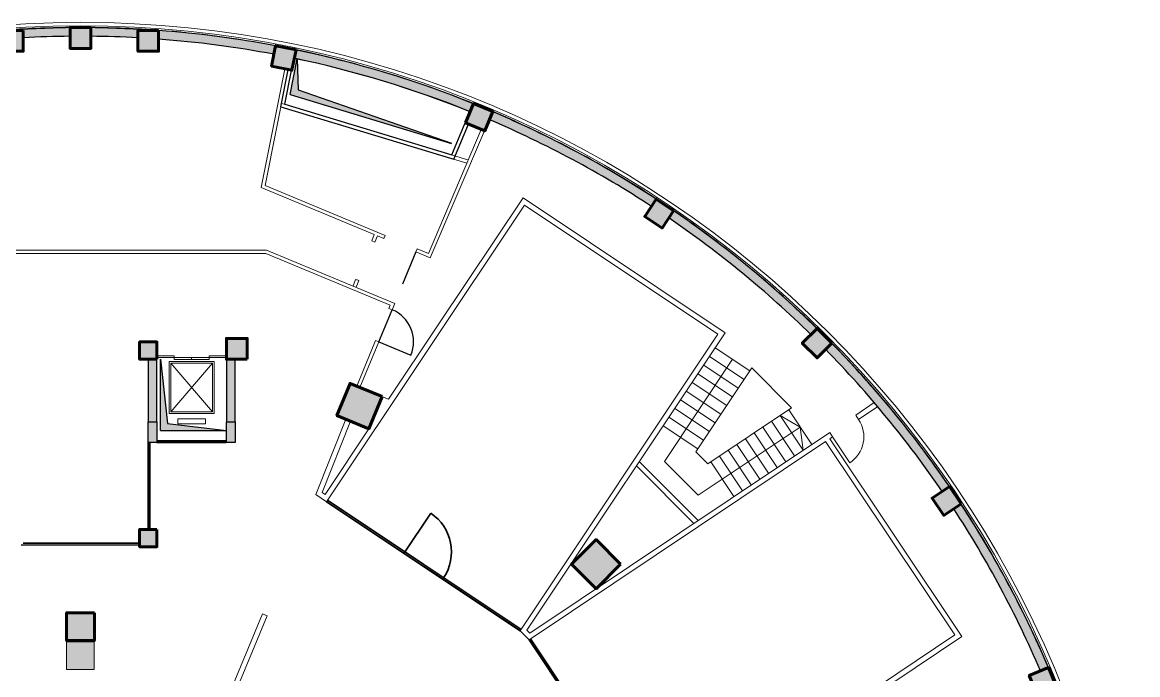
# Model space of a CAD drawing. Header units: inches. Extents: x -7958 to 7064, y 2 to 5825.
# Drawn here: x -5081 to -1868, y 3946 to 5825 of the extents above; entities that cross this region are included whole.
import ezdxf

# ---------------------------------------------------------------- set-up
doc = ezdxf.new("R2010")
doc.units = ezdxf.units.IN
doc.header["$MEASUREMENT"] = 0
doc.header["$PDMODE"] = 2
doc.header["$PDSIZE"] = 0.1
doc.layers.add('00-DIŞCAM', color=7, linetype='Continuous', lineweight=35, true_color=0x0061c2)
doc.layers.add('A-CAM', color=4, linetype='Continuous')
for name, color, linetype, lineweight in [('K-P', 1, 'Continuous', 20), ('KOL', 4, 'Continuous', 20), ('M-CAM', 142, 'Continuous', 15), ('S-DUVAR', 7, 'Continuous', 20), ('SOLID', 15, 'Continuous', 30)]:
    doc.layers.add(name, color=color, linetype=linetype, lineweight=lineweight)

msp = doc.modelspace()

# ---------------------------------------------------------------- hatches: boundary and pattern name
at = {"layer": 'SOLID'}
for points in [[(-4292.7, 5745.6), (-4292.7, 5745.6), (-4292.7, 5745.6), (-4304.4, 5686.7), (-4363.2, 5698.4), (-4356.4, 5732.6, 0.027867), (-4688.3, 5776.2), (-4688.3, 5741.3), (-4748.3, 5741.3), (-4748.3, 5780.1, 0.011239), (-4883.3, 5784.5), (-4883.3, 5749.5), (-4943.3, 5749.5), (-4943.3, 5784.5, 0.011239), (-5078.3, 5780.1), (-5078.3, 5741.3), (-5138.3, 5741.3), (-5138.3, 5776.2, 0.027862), (-5470.1, 5732.6), (-5463.3, 5698.4), (-5522.1, 5686.7), (-5533.8, 5745.6), (-5475, 5757.3), (-5475, 5757.3), (-5474.9, 5757.1, -0.027729), (-5138.3, 5801.3, -0.007842), (-4943.3, 5809.5), (-4943.3, 5809.5), (-4883.3, 5809.5, -0.007842), (-4688.3, 5801.3, -0.027692), (-4351.5, 5757.3)], [(-4304.4, 5686.7), (-4363.2, 5698.4), (-4356.4, 5732.6, 0.027867), (-4688.3, 5776.2), (-4688.3, 5741.3), (-4748.3, 5741.3), (-4748.3, 5780.1, 0.011239), (-4883.3, 5784.5), (-4883.3, 5749.5), (-4943.3, 5749.5), (-4943.3, 5784.5, 0.011239), (-5078.3, 5780.1), (-5078.3, 5741.3), (-5138.3, 5741.3), (-5138.3, 5776.2, 0.027862), (-5470.1, 5732.6), (-5463.3, 5698.4), (-5522.1, 5686.7), (-5528.9, 5720.9), (-5528.9, 5720.9), (-5528.9, 5720.9), (-5533.8, 5745.6), (-5475, 5757.3), (-5475, 5757.3), (-5474.9, 5757.1, -0.028038), (-5138.3, 5801.3, -0.016048), (-4943.3, 5809.5), (-4943.3, 5809.5), (-4883.3, 5809.5, -0.016108), (-4688.3, 5801.3, -0.028043), (-4351.5, 5757.1), (-4351.5, 5757.3), (-4292.7, 5745.6)], [(-4304.4, 5686.7), (-4363.2, 5698.4), (-4356.4, 5732.6, 0.027867), (-4688.3, 5776.2), (-4688.3, 5741.3), (-4748.3, 5741.3), (-4748.3, 5780.1, 0.011239), (-4883.3, 5784.5), (-4883.3, 5749.5), (-4943.3, 5749.5), (-4943.3, 5784.5, 0.011239), (-5078.3, 5780.1), (-5078.3, 5741.3), (-5138.3, 5741.3), (-5138.3, 5776.2, 0.027862), (-5470.1, 5732.6), (-5463.3, 5698.4), (-5522.1, 5686.7), (-5528.9, 5720.9), (-5528.9, 5720.9), (-5528.9, 5720.9), (-5533.8, 5745.6), (-5475, 5757.3), (-5475, 5757.3), (-5474.9, 5757.1, -0.028038), (-5138.3, 5801.3, -0.016048), (-4943.3, 5809.5), (-4943.3, 5809.5), (-4883.3, 5809.5, -0.016108), (-4688.3, 5801.3, -0.028043), (-4351.5, 5757.1), (-4351.5, 5757.3), (-4292.7, 5745.6)], [(-5138.3, 5741.3), (-5078.3, 5741.3), (-5078.3, 5801.3), (-5138.3, 5801.3)], [(-5138.3, 5741.3), (-5078.3, 5741.3), (-5078.3, 5801.3), (-5138.3, 5801.3)], [(-4943.3, 5784.5), (-4943.3, 5809.5, 0.011105), (-5078.3, 5805.1), (-5078.3, 5780.1, -0.011239)], [(-4943.3, 5784.5), (-4943.3, 5809.5, 0.011105), (-5078.3, 5805.1), (-5078.3, 5780.1, -0.011239)], [(-4883.3, 5809.5), (-4943.2, 5809.5, 0.000009), (-4943.3, 5809.5), (-4943.3, 5749.5), (-4883.3, 5749.5)], [(-4883.3, 5809.5), (-4943.2, 5809.5, 0.000009), (-4943.3, 5809.5), (-4943.3, 5749.5), (-4883.3, 5749.5)], [(-4748.3, 5780.1), (-4748.3, 5805.1, 0.011146), (-4883.3, 5809.5), (-4883.3, 5809.5), (-4883.3, 5784.5, -0.011239)], [(-4748.3, 5780.1), (-4748.3, 5805.1, 0.011146), (-4883.3, 5809.5), (-4883.3, 5809.5), (-4883.3, 5784.5, -0.011239)], [(-4688.3, 5741.3), (-4688.3, 5801.3), (-4748.3, 5801.3), (-4748.3, 5780.1, -0.000012), (-4748.1, 5780.1, 0.000012), (-4748.3, 5780.1), (-4748.3, 5741.3)], [(-4688.3, 5741.3), (-4688.3, 5801.3), (-4748.3, 5801.3), (-4748.3, 5780.1, -0.000012), (-4748.1, 5780.1, 0.000012), (-4748.3, 5780.1), (-4748.3, 5741.3)], [(-4292.7, 5745.4), (-4297.6, 5720.9, -0.044119), (-3791.1, 5567.2), (-3781.5, 5590.3, 0.04416)], [(-4292.7, 5745.4), (-4297.6, 5720.9, -0.044119), (-3791.1, 5567.2), (-3781.5, 5590.3, 0.04416)], [(-4292.3, 5745.5), (-4297.5, 5721, -0.04364), (-3791.2, 5567.5), (-3781.5, 5590.5, 0.043584)], [(-4286.4, 5630.3), (-4289, 5714, 0.000097), (-4290.1, 5714.2), (-4309.6, 5616.5), (-3845.2, 5475.8), (-3845, 5476.3)], [(-3804.4, 5535), (-3748.9, 5512.1), (-3726, 5567.5), (-3781.4, 5590.5)], [(-3804.4, 5535), (-3748.9, 5512.1), (-3726, 5567.5), (-3781.4, 5590.5)], [(-3804.4, 5535), (-3748.9, 5512.1), (-3726, 5567.5), (-3781.4, 5590.5)], [(-3204.9, 5282.3, -0.044081), (-2791.9, 4943.4), (-2749.5, 4901), (-2791.9, 4858.5), (-2834.4, 4901), (-2809.7, 4925.6, 0.044124), (-3218.9, 5261.4), (-3238.3, 5232.4), (-3288.2, 5265.8), (-3268.8, 5294.7, 0.044119), (-3735.6, 5544.3), (-3726, 5567.5), (-3726, 5567.5, -0.044075), (-3254.8, 5315.7)], [(-3726, 5567.4), (-3735.6, 5544.3, -0.044119), (-3268.8, 5294.7), (-3254.9, 5315.5, 0.04416)], [(-3726, 5567.4), (-3735.6, 5544.3, -0.044119), (-3268.8, 5294.7), (-3254.9, 5315.5, 0.04416)], [(-3288.2, 5265.8), (-3238.3, 5232.4), (-3204.9, 5282.3), (-3254.8, 5315.7)], [(-3288.2, 5265.8), (-3238.3, 5232.4), (-3204.9, 5282.3), (-3254.8, 5315.7)], [(-3205, 5282.2), (-3218.9, 5261.4, -0.044124), (-2809.7, 4925.6), (-2792, 4943.3, 0.044165)], [(-3205, 5282.2), (-3218.9, 5261.4, -0.044124), (-2809.7, 4925.6), (-2792, 4943.3, 0.044165)], [(-2749.6, 4900.9, 0.002475), (-2770.7, 4922.2), (-2791.9, 4943.4), (-2834.4, 4901), (-2791.9, 4858.5)], [(-2749.6, 4900.9, 0.002475), (-2770.7, 4922.2), (-2791.9, 4943.4), (-2834.4, 4901), (-2791.9, 4858.5)], [(-4693.3, 4854.6), (-4693.3, 4904.6), (-4743.3, 4904.6), (-4743.3, 4854.6)], [(-4743.3, 4904.6), (-4743.3, 4854.6), (-4693.3, 4854.6), (-4693.3, 4904.6)], [(-4743.3, 4904.6), (-4743.3, 4854.6), (-4693.3, 4854.6), (-4693.3, 4904.6)], [(-4433.3, 4914.6), (-4493.3, 4914.6), (-4493.3, 4854.6), (-4468.3, 4854.6), (-4433.3, 4854.6)], [(-4433.3, 4914.6), (-4493.3, 4914.6), (-4493.3, 4854.6), (-4468.3, 4854.6), (-4433.3, 4854.6)], [(-4433.3, 4914.6), (-4493.3, 4914.6), (-4493.3, 4854.6), (-4468.3, 4854.6), (-4433.3, 4854.6)], [(-2749.6, 4900.9), (-2767.3, 4883.2, -0.044124), (-2431.5, 4474), (-2410.7, 4487.9, 0.044165)], [(-2749.6, 4900.9), (-2767.3, 4883.2, -0.044124), (-2431.5, 4474), (-2410.7, 4487.9, 0.044165)], [(-4718.3, 4674.6), (-4693.3, 4674.6), (-4693.3, 4854.6), (-4718.3, 4854.6)], [(-4693.3, 4854.6), (-4718.3, 4854.6), (-4718.3, 4674.6), (-4693.3, 4674.6)], [(-4693.3, 4854.6), (-4718.3, 4854.6), (-4718.3, 4674.6), (-4693.3, 4674.6)], [(-4468.3, 4854.6), (-4493.3, 4854.6), (-4493.3, 4674.6), (-4468.3, 4674.6)], [(-4468.3, 4854.6), (-4493.3, 4854.6), (-4493.3, 4674.6), (-4468.3, 4674.6)], [(-4468.3, 4854.6), (-4493.3, 4854.6), (-4493.3, 4674.6), (-4468.3, 4674.6)], [(-4044.3, 4746.8), (-4136.7, 4785.1), (-4175, 4692.7), (-4082.6, 4654.5)], [(-4136.7, 4785.1), (-4175, 4692.7), (-4082.6, 4654.5), (-4044.3, 4746.8)], [(-4136.7, 4785.1), (-4175, 4692.7), (-4082.6, 4654.5), (-4044.3, 4746.8)], [(-4718.3, 4674.6), (-4718.3, 4614.6), (-4693.3, 4614.6), (-4693.3, 4674.6)], [(-4693.3, 4614.6), (-4693.3, 4674.6), (-4718.3, 4674.6), (-4718.3, 4614.6)], [(-4693.3, 4614.6), (-4693.3, 4674.6), (-4718.3, 4674.6), (-4718.3, 4614.6)], [(-4468.3, 4614.6), (-4468.3, 4674.6), (-4493.3, 4674.6), (-4493.3, 4614.6)], [(-4468.3, 4674.6), (-4493.3, 4674.6), (-4493.3, 4614.6), (-4468.3, 4614.6)], [(-4468.3, 4674.6), (-4493.3, 4674.6), (-4493.3, 4614.6), (-4468.3, 4614.6)], [(-2377.4, 4438, 0.002462), (-2393.8, 4462.9), (-2410.5, 4487.9), (-2460.4, 4454.6), (-2427.1, 4404.7)], [(-2377.4, 4438, 0.002462), (-2393.8, 4462.9), (-2410.5, 4487.9), (-2460.4, 4454.6), (-2427.1, 4404.7)], [(-2377.1, 4437.9), (-2398.1, 4424, -0.044086), (-2148.7, 3957.6), (-2125.5, 3967.1, 0.044058)], [(-2377.3, 4437.9), (-2398.1, 4424, -0.044117), (-2148.6, 3957.3), (-2125.5, 3966.8, 0.044159)], [(-2377.3, 4437.9), (-2398.1, 4424, -0.044117), (-2148.6, 3957.3), (-2125.5, 3966.8, 0.044159)], [(-4743.3, 4364.6), (-4743.3, 4314.6), (-4693.3, 4314.6), (-4693.3, 4364.6)], [(-4743.3, 4364.6), (-4743.3, 4314.6), (-4693.3, 4314.6), (-4693.3, 4364.6)], [(-4743.3, 4364.6), (-4743.3, 4314.6), (-4693.3, 4314.6), (-4693.3, 4364.6)], [(-3428.3, 4193.9), (-3357.6, 4264.6), (-3428.3, 4335.3), (-3499.1, 4264.6)], [(-3357.6, 4264.6), (-3428.3, 4335.3), (-3499.1, 4264.6), (-3428.3, 4193.9)], [(-3357.6, 4264.6), (-3428.3, 4335.3), (-3499.1, 4264.6), (-3428.3, 4193.9)], [(-4873.3, 4124.6), (-4953.3, 4124.6), (-4953.3, 4044.6), (-4873.3, 4044.6)], [(-4873.3, 4044.6), (-4873.3, 4124.6), (-4953.3, 4124.6), (-4953.3, 4044.6)], [(-4873.3, 4044.6), (-4873.3, 4124.6), (-4953.3, 4124.6), (-4953.3, 4044.6)], [(-4953.6, 3960.8), (-4873.6, 3960.8), (-4873.6, 4040.8), (-4953.6, 4040.8)], [(-4953.6, 3960.8), (-4873.6, 3960.8), (-4873.6, 4040.8), (-4953.6, 4040.8)], [(-2102.4, 3911.5), (-2125.4, 3966.9), (-2180.8, 3943.9), (-2157.9, 3888.5)], [(-2102.4, 3911.5), (-2125.4, 3966.9), (-2180.8, 3943.9), (-2157.9, 3888.5)]]:
    msp.add_hatch(color=256, dxfattribs=at).paths.add_polyline_path(points)
h = msp.add_hatch(color=256, dxfattribs=at)
h.paths.add_polyline_path([(-2410.5, 4487.9), (-2460.4, 4454.6), (-2427.1, 4404.7), (-2377.2, 4438)])
h.paths.add_polyline_path([(-2749.5, 4901), (-2749.5, 4901), (-2767.3, 4883.2, -0.044131), (-2431.4, 4473.9), (-2410.5, 4487.9, 0.044074)])
h = msp.add_hatch(color=256, dxfattribs=at)
h.paths.add_polyline_path([(-4663.3, 4669.6), (-4683.3, 4854.6), (-4683.3, 4649.6), (-4541.3, 4649.6), (-4540.2, 4655.2)])
h.paths.add_polyline_path([(-4540.2, 4655.2), (-4541.3, 4649.6), (-4493.3, 4649.6)])
h = msp.add_hatch(color=256, dxfattribs=at)
h.paths.add_polyline_path([(-2157.9, 3888.5), (-2102.4, 3911.5), (-2125.4, 3966.9), (-2180.8, 3943.9)])
h.paths.add_polyline_path([(-2102.4, 3911.5), (-2125.7, 3901.8, -0.044132), (-1972, 3395.2), (-1947.3, 3400.1, 0.044074)])

# ---------------------------------------------------------------- linework, layer by layer
at = {"layer": '00-DIŞCAM', "ltscale": 10}
for p, q in [((-4719, 4614.7), (-4718.9, 4364.7)), ((-4714, 4614.7), (-4713.9, 4364.7)), ((-4694, 4619.7), (-4494, 4619.8)), ((-4694, 4614.7), (-4494, 4614.8)), ((-4204.7, 4444.4), (-3647.4, 4072.4)), ((-4201.9, 4448.5), (-3644.6, 4076.5)), ((-3981.8, 4295.6), (-3904.6, 4411.2)), ((-4743.9, 4319.7), (-5083.9, 4319.6)), ((-4743.9, 4324.7), (-5078.9, 4324.6)), ((-4743.9, 4324.7), (-4743.9, 4319.7)), ((-3870.3, 4221.2), (-3867.5, 4225.3)), ((-3617.4, 4049.3), (-3244.9, 3492.3)), ((-3621.5, 4046.5), (-3249.1, 3489.6))]:
    msp.add_line(p, q, dxfattribs=at)
msp.add_arc((-3979, 4299.7), 134, 326.2723, 56.2723, dxfattribs=at)
for p in [(-4093.2, 4370), (-3981.8, 4295.6), (-3870.3, 4221.2), (-3758.9, 4146.8)]:
    msp.add_point(p, dxfattribs=at)
at = {"layer": 'A-CAM'}
for p, q in [((-3947.2, 5163.4), (-3985.6, 5071.1)), ((-4054, 4904.6), (-4015.7, 4997)), ((-4054, 4904.6), (-3961.7, 4866.3))]:
    msp.add_line(p, q, dxfattribs=at)
msp.add_arc((-4054, 4904.6), 100, 337.4571, 67.4571, dxfattribs=at)
at = {"layer": 'K-P', "color": 1, "true_color": 0xff0f0f}
msp.add_arc((-4913.3, 2779.6), 3030, 336.9327, 180.5673, dxfattribs=at)
at = {"layer": 'KOL', "linetype": 'Continuous', "lineweight": -2, "ltscale": 10}
for p, q in [((-4292.7, 5745.6), (-4351.5, 5757.3)), ((-4292.7, 5745.6), (-4351.5, 5757.3)), ((-4292.7, 5745.6), (-4351.5, 5757.3)), ((-4363.3, 5698.4), (-4304.4, 5686.7)), ((-4363.3, 5698.4), (-4304.4, 5686.7)), ((-4363.3, 5698.4), (-4304.4, 5686.7)), ((-3781.4, 5590.5), (-3804.4, 5535)), ((-3726, 5567.5), (-3781.4, 5590.5)), ((-3804.4, 5535), (-3749, 5512.1)), ((-2410.6, 4488), (-2460.5, 4454.6)), ((-2410.6, 4488), (-2460.5, 4454.6)), ((-2377.2, 4438.1), (-2410.6, 4488)), ((-2377.2, 4438.1), (-2410.6, 4488)), ((-2460.5, 4454.6), (-2427.1, 4404.7)), ((-2460.5, 4454.6), (-2427.1, 4404.7)), ((-2460.5, 4454.6), (-2427.1, 4404.7)), ((-2427.1, 4404.7), (-2377.2, 4438.1)), ((-2427.1, 4404.7), (-2377.2, 4438.1))]:
    msp.add_line(p, q, dxfattribs=at)
at = {"layer": 'KOL', "lineweight": 60, "ltscale": 100}
for points in [[(-5078.3, 5801.3), (-5138.3, 5801.3), (-5138.3, 5741.3), (-5078.3, 5741.3)], [(-5078.3, 5801.3), (-5138.3, 5801.3), (-5138.3, 5741.3), (-5078.3, 5741.3)], [(-5078.3, 5801.3), (-5138.3, 5801.3), (-5138.3, 5741.3), (-5078.3, 5741.3)], [(-4883.3, 5809.5), (-4943.3, 5809.5), (-4943.3, 5749.5), (-4883.3, 5749.5)], [(-4883.3, 5809.5), (-4943.3, 5809.5), (-4943.3, 5749.5), (-4883.3, 5749.5)], [(-4883.3, 5809.5), (-4943.3, 5809.5), (-4943.3, 5749.5), (-4883.3, 5749.5)], [(-4688.3, 5801.3), (-4748.3, 5801.3), (-4748.3, 5741.3), (-4688.3, 5741.3)], [(-4688.3, 5801.3), (-4748.3, 5801.3), (-4748.3, 5741.3), (-4688.3, 5741.3)], [(-4688.3, 5801.3), (-4748.3, 5801.3), (-4748.3, 5741.3), (-4688.3, 5741.3)], [(-4292.7, 5745.6), (-4351.5, 5757.3), (-4363.2, 5698.4), (-4304.4, 5686.7)], [(-4292.7, 5745.6), (-4351.5, 5757.3), (-4363.2, 5698.4), (-4304.4, 5686.7)], [(-4292.7, 5745.6), (-4351.5, 5757.3), (-4363.2, 5698.4), (-4304.4, 5686.7)], [(-3204.9, 5282.3), (-3254.8, 5315.7), (-3288.2, 5265.8), (-3238.3, 5232.4)], [(-3204.9, 5282.3), (-3254.8, 5315.7), (-3288.2, 5265.8), (-3238.3, 5232.4)], [(-3204.9, 5282.3), (-3254.8, 5315.7), (-3288.2, 5265.8), (-3238.3, 5232.4)], [(-2749.5, 4901), (-2791.9, 4943.4), (-2834.4, 4901), (-2791.9, 4858.5)], [(-2749.5, 4901), (-2791.9, 4943.4), (-2834.4, 4901), (-2791.9, 4858.5)], [(-2749.5, 4901), (-2791.9, 4943.4), (-2834.4, 4901), (-2791.9, 4858.5)], [(-4693.3, 4854.6), (-4693.3, 4904.6), (-4743.3, 4904.6), (-4743.3, 4854.6)], [(-4693.3, 4854.6), (-4693.3, 4904.6), (-4743.3, 4904.6), (-4743.3, 4854.6)], [(-4693.3, 4854.6), (-4693.3, 4904.6), (-4743.3, 4904.6), (-4743.3, 4854.6)], [(-4433.3, 4854.6), (-4433.3, 4914.6), (-4493.3, 4914.6), (-4493.3, 4854.6)], [(-4433.3, 4854.6), (-4433.3, 4914.6), (-4493.3, 4914.6), (-4493.3, 4854.6)], [(-4433.3, 4854.6), (-4433.3, 4914.6), (-4493.3, 4914.6), (-4493.3, 4854.6)], [(-4044.3, 4746.8), (-4136.7, 4785.1), (-4175, 4692.7), (-4082.6, 4654.5)], [(-4044.3, 4746.8), (-4136.7, 4785.1), (-4175, 4692.7), (-4082.6, 4654.5)], [(-4044.3, 4746.8), (-4136.7, 4785.1), (-4175, 4692.7), (-4082.6, 4654.5)], [(-2377.2, 4438), (-2410.5, 4487.9), (-2460.4, 4454.6), (-2427.1, 4404.7)], [(-2377.2, 4438), (-2410.5, 4487.9), (-2460.4, 4454.6), (-2427.1, 4404.7)], [(-2377.2, 4438), (-2410.5, 4487.9), (-2460.4, 4454.6), (-2427.1, 4404.7)], [(-4693.3, 4364.6), (-4693.3, 4314.6), (-4743.3, 4314.6), (-4743.3, 4364.6)], [(-4693.3, 4364.6), (-4693.3, 4314.6), (-4743.3, 4314.6), (-4743.3, 4364.6)], [(-4693.3, 4364.6), (-4693.3, 4314.6), (-4743.3, 4314.6), (-4743.3, 4364.6)], [(-3357.6, 4264.6), (-3428.3, 4335.3), (-3499.1, 4264.6), (-3428.3, 4193.9)], [(-3357.6, 4264.6), (-3428.3, 4335.3), (-3499.1, 4264.6), (-3428.3, 4193.9)], [(-3357.6, 4264.6), (-3428.3, 4335.3), (-3499.1, 4264.6), (-3428.3, 4193.9)], [(-4873.3, 4124.6), (-4953.3, 4124.6), (-4953.3, 4044.6), (-4873.3, 4044.6)], [(-4873.3, 4124.6), (-4953.3, 4124.6), (-4953.3, 4044.6), (-4873.3, 4044.6)], [(-4873.3, 4124.6), (-4953.3, 4124.6), (-4953.3, 4044.6), (-4873.3, 4044.6)], [(-2102.4, 3911.5), (-2125.4, 3966.9), (-2180.8, 3943.9), (-2157.9, 3888.5)], [(-2102.4, 3911.5), (-2125.4, 3966.9), (-2180.8, 3943.9), (-2157.9, 3888.5)], [(-2102.4, 3911.5), (-2125.4, 3966.9), (-2180.8, 3943.9), (-2157.9, 3888.5)]]:
    msp.add_lwpolyline(points, close=True, dxfattribs=at)
at = {"layer": 'KOL', "ltscale": 100}
for points in [[(-4351.5, 5757.3), (-4363.2, 5698.4), (-4304.4, 5686.7), (-4292.7, 5745.6)], [(-4351.5, 5757.3), (-4363.2, 5698.4), (-4304.4, 5686.7), (-4292.7, 5745.6)], [(-4351.5, 5757.3), (-4363.2, 5698.4), (-4304.4, 5686.7), (-4292.7, 5745.6)], [(-3254.8, 5315.7), (-3204.9, 5282.3), (-3238.3, 5232.4), (-3288.2, 5265.8), (-3238.3, 5232.4), (-3204.9, 5282.3), (-3254.8, 5315.7), (-3288.2, 5265.8)], [(-3254.8, 5315.7), (-3204.9, 5282.3), (-3238.3, 5232.4), (-3288.2, 5265.8), (-3238.3, 5232.4), (-3204.9, 5282.3), (-3254.8, 5315.7), (-3288.2, 5265.8)], [(-3254.8, 5315.7), (-3204.9, 5282.3), (-3238.3, 5232.4), (-3288.2, 5265.8), (-3238.3, 5232.4), (-3204.9, 5282.3), (-3254.8, 5315.7), (-3288.2, 5265.8)], [(-2791.9, 4943.4), (-2749.5, 4901), (-2791.9, 4858.5), (-2834.4, 4901), (-2791.9, 4858.5), (-2749.5, 4901), (-2791.9, 4943.4), (-2834.4, 4901)], [(-2791.9, 4943.4), (-2749.5, 4901), (-2791.9, 4858.5), (-2834.4, 4901), (-2791.9, 4858.5), (-2749.5, 4901), (-2791.9, 4943.4), (-2834.4, 4901)], [(-2791.9, 4943.4), (-2749.5, 4901), (-2791.9, 4858.5), (-2834.4, 4901), (-2791.9, 4858.5), (-2749.5, 4901), (-2791.9, 4943.4), (-2834.4, 4901)], [(-4693.3, 4854.6), (-4743.3, 4854.6), (-4743.3, 4904.6), (-4693.3, 4904.6), (-4743.3, 4904.6), (-4743.3, 4854.6), (-4693.3, 4854.6), (-4693.3, 4904.6)], [(-4693.3, 4854.6), (-4743.3, 4854.6), (-4743.3, 4904.6), (-4693.3, 4904.6), (-4743.3, 4904.6), (-4743.3, 4854.6), (-4693.3, 4854.6), (-4693.3, 4904.6)], [(-4693.3, 4854.6), (-4743.3, 4854.6), (-4743.3, 4904.6), (-4693.3, 4904.6), (-4743.3, 4904.6), (-4743.3, 4854.6), (-4693.3, 4854.6), (-4693.3, 4904.6)], [(-4493.3, 4914.6), (-4493.3, 4854.6), (-4433.3, 4854.6), (-4433.3, 4914.6)], [(-4493.3, 4914.6), (-4493.3, 4854.6), (-4433.3, 4854.6), (-4433.3, 4914.6)], [(-4493.3, 4914.6), (-4493.3, 4854.6), (-4433.3, 4854.6), (-4433.3, 4914.6)], [(-4136.7, 4785.1), (-4175, 4692.7), (-4082.6, 4654.5), (-4044.3, 4746.8)], [(-4136.7, 4785.1), (-4175, 4692.7), (-4082.6, 4654.5), (-4044.3, 4746.8)], [(-4136.7, 4785.1), (-4175, 4692.7), (-4082.6, 4654.5), (-4044.3, 4746.8)], [(-3499.1, 4264.6), (-3428.3, 4193.9), (-3357.6, 4264.6), (-3428.3, 4335.3)], [(-3499.1, 4264.6), (-3428.3, 4193.9), (-3357.6, 4264.6), (-3428.3, 4335.3)], [(-3499.1, 4264.6), (-3428.3, 4193.9), (-3357.6, 4264.6), (-3428.3, 4335.3)], [(-4953.3, 4124.6), (-4953.3, 4044.6), (-4873.3, 4044.6), (-4873.3, 4124.6)], [(-4953.3, 4124.6), (-4953.3, 4044.6), (-4873.3, 4044.6), (-4873.3, 4124.6)], [(-4953.3, 4124.6), (-4953.3, 4044.6), (-4873.3, 4044.6), (-4873.3, 4124.6)], [(-4873.6, 4040.8), (-4953.6, 4040.8), (-4953.6, 3960.8), (-4873.6, 3960.8)], [(-4873.6, 4040.8), (-4953.6, 4040.8), (-4953.6, 3960.8), (-4873.6, 3960.8)], [(-2102.4, 3911.5), (-2157.9, 3888.5), (-2180.8, 3943.9), (-2125.4, 3966.9), (-2180.8, 3943.9), (-2157.9, 3888.5), (-2102.4, 3911.5), (-2125.4, 3966.9)], [(-2102.4, 3911.5), (-2157.9, 3888.5), (-2180.8, 3943.9), (-2125.4, 3966.9), (-2180.8, 3943.9), (-2157.9, 3888.5), (-2102.4, 3911.5), (-2125.4, 3966.9)], [(-2102.4, 3911.5), (-2157.9, 3888.5), (-2180.8, 3943.9), (-2125.4, 3966.9), (-2180.8, 3943.9), (-2157.9, 3888.5), (-2102.4, 3911.5), (-2125.4, 3966.9)]]:
    msp.add_lwpolyline(points, close=True, dxfattribs=at)
at = {"layer": 'KOL', "lineweight": 60, "ltscale": 100}
for points in [[(-3804.4, 5535), (-3748.9, 5512.1), (-3726, 5567.5), (-3781.4, 5590.5), (-3804.4, 5535)], [(-3804.4, 5535), (-3748.9, 5512.1), (-3726, 5567.5), (-3781.4, 5590.5), (-3804.4, 5535)], [(-3804.3, 5535), (-3748.9, 5512.1), (-3726, 5567.5), (-3781.4, 5590.5)]]:
    msp.add_lwpolyline(points, dxfattribs=at)
at = {"layer": 'KOL', "ltscale": 100}
for points in [[(-3804.3, 5535), (-3748.9, 5512.1), (-3726, 5567.5), (-3781.4, 5590.5)], [(-2377.2, 4438), (-2377.2, 4438), (-2410.5, 4487.9), (-2460.4, 4454.6), (-2427.1, 4404.7)], [(-2377.2, 4438), (-2377.2, 4438), (-2410.5, 4487.9), (-2460.4, 4454.6), (-2427.1, 4404.7)], [(-2377.2, 4438), (-2377.2, 4438), (-2410.5, 4487.9), (-2460.4, 4454.6), (-2427.1, 4404.7)]]:
    msp.add_lwpolyline(points, dxfattribs=at)
at = {"layer": 'KOL', "linetype": 'Continuous', "lineweight": -2, "ltscale": 10}
for points in [[(-4693.3, 4674.6), (-4693.3, 4854.6), (-4718.3, 4854.6), (-4718.3, 4674.6)], [(-4693.3, 4674.6), (-4693.3, 4854.6), (-4718.3, 4854.6), (-4718.3, 4674.6)], [(-4693.3, 4674.6), (-4693.3, 4854.6), (-4718.3, 4854.6), (-4718.3, 4674.6)], [(-4468.3, 4674.6), (-4468.3, 4854.6), (-4493.3, 4854.6), (-4493.3, 4674.6)], [(-4468.3, 4674.6), (-4468.3, 4854.6), (-4493.3, 4854.6), (-4493.3, 4674.6)], [(-4468.3, 4674.6), (-4468.3, 4854.6), (-4493.3, 4854.6), (-4493.3, 4674.6)], [(-4718.3, 4614.6), (-4718.3, 4674.6), (-4693.3, 4674.6), (-4693.3, 4614.6), (-4718.3, 4614.6)], [(-4718.3, 4614.6), (-4718.3, 4674.6), (-4693.3, 4674.6), (-4693.3, 4614.6), (-4718.3, 4614.6)], [(-4718.3, 4614.6), (-4718.3, 4674.6), (-4693.3, 4674.6), (-4693.3, 4614.6), (-4718.3, 4614.6)], [(-4493.3, 4614.6), (-4493.3, 4674.6), (-4468.3, 4674.6), (-4468.3, 4614.6), (-4493.3, 4614.6)], [(-4493.3, 4614.6), (-4493.3, 4674.6), (-4468.3, 4674.6), (-4468.3, 4614.6), (-4493.3, 4614.6)], [(-4493.3, 4614.6), (-4493.3, 4674.6), (-4468.3, 4674.6), (-4468.3, 4614.6), (-4493.3, 4614.6)]]:
    msp.add_lwpolyline(points, dxfattribs=at)
for centre, radius, start, end in [((-4778.9, -410.4), 6222, 91.51353, 93.31086), ((-4912.8, 2768.5), 3041.1, 90.5717, 94.2515), ((-4912.8, 2768.5), 3041.1, 90.5717, 94.2515), ((-4913.3, 2779.6), 3005, 90.572, 93.1476), ((-4913.3, 2779.6), 3005, 90.572, 93.1476), ((-4913.3, 2779.6), 3005, 90.572, 93.1476), ((-5047.7, -410.4), 6222, 86.68841, 88.48574), ((-4913.3, 2779.6), 3005, 86.8524, 89.428), ((-4913.3, 2779.6), 3005, 86.8496, 89.428), ((-4913.3, 2779.6), 3005, 86.8496, 89.428), ((-4913.3, 2779.6), 3030, 85.7414, 89.428), ((-4913.3, 2779.6), 3030, 85.7414, 89.428), ((-4916.9, 2741.4), 3068.4, 79.3812, 85.7262), ((-4913.3, 2779.6), 3030, 79.3161, 85.7414), ((-4913.3, 2779.6), 3030, 79.3161, 85.7414), ((-4913.3, 2779.6), 3005, 79.3209, 85.7059), ((-4913.3, 2779.6), 3005, 79.3209, 85.7031), ((-4913.3, 2779.6), 3005, 79.3209, 85.7031), ((-4913.3, 2779.6), 3005, 68.072, 78.178), ((-4913.3, 2779.6), 3005, 68.072, 78.178), ((-4922.4, 2749.5), 3036.5, 68.1246, 78.1248), ((-4924.2, 2743.5), 3067.7, 68.1293, 78.1194), ((-4913.3, 2779.6), 3030, 68.0673, 78.1816), ((-4913.3, 2779.6), 3030, 68.0673, 78.1816), ((-4916, 2774.5), 3036, 56.8269, 66.9217), ((-4913.3, 2779.6), 3030, 56.8173, 66.9314), ((-4913.3, 2779.6), 3030, 56.8173, 66.9314), ((-4913.3, 2779.6), 3005, 56.822, 66.9267), ((-4913.3, 2779.6), 3005, 56.822, 66.9267), ((-4913.3, 2779.6), 3005, 56.822, 66.9267), ((-4913.3, 2779.6), 3030, 45.5673, 55.6827), ((-4913.3, 2779.6), 3030, 45.5673, 55.6827), ((-4917, 2775.1), 3036, 45.577, 55.673), ((-4913.3, 2779.6), 3005, 45.572, 55.678), ((-4913.3, 2779.6), 3005, 45.572, 55.678), ((-4913.3, 2779.6), 3005, 45.572, 55.678), ((-4913.3, 2779.6), 3030, 34.3157, 45), ((-4913.3, 2779.6), 3030, 34.3157, 45), ((-4918.5, 2775.3), 3036.9, 34.3269, 44.4214), ((-4913.3, 2779.6), 3005, 34.322, 44.428), ((-4913.3, 2779.6), 3005, 34.322, 44.428), ((-4913.3, 2779.6), 3005, 34.322, 44.428), ((-4913.3, 2779.6), 3030, 23.0673, 33.7469), ((-4913.3, 2779.6), 3030, 23.0673, 33.7469), ((-4917.6, 2777.3), 3035, 23.0753, 33.1729), ((-4913.3, 2779.6), 3005, 23.072, 33.178), ((-4913.3, 2779.6), 3005, 23.072, 33.178), ((-4913.3, 2779.6), 3005, 23.072, 33.178)]:
    msp.add_arc(centre, radius, start, end, dxfattribs=at)
at = {"layer": 'M-CAM'}
for p, q in [((-2985.3, 4821), (-3085.1, 4887.6)), ((-3035.2, 4854.3), (-3231.5, 4560.3)), ((-3002, 4796), (-3101.8, 4862.7)), ((-3018.6, 4771.1), (-3118.4, 4837.7)), ((-3051.9, 4721.2), (-3151.8, 4787.8)), ((-3035.3, 4746.1), (-3135.1, 4812.8)), ((-3068.6, 4696.2), (-3168.4, 4762.9)), ((-3085.3, 4671.3), (-3185.1, 4737.9)), ((-3101.9, 4646.3), (-3201.7, 4713)), ((-2898.4, 4692.5), (-2831.7, 4592.7)), ((-2898.4, 4692.5), (-2840.1, 4659.3)), ((-2873.4, 4709.2), (-2806.7, 4609.4)), ((-3135.2, 4596.4), (-3235, 4663.1)), ((-3118.6, 4621.4), (-3218.4, 4688)), ((-3133.9, 4462.8), (-2840.1, 4659.3)), ((-2948.2, 4659.1), (-2881.5, 4559.4)), ((-2923.3, 4675.8), (-2856.6, 4576.1)), ((-2840.1, 4659.3), (-2831.7, 4592.7)), ((-2973.2, 4642.5), (-2906.5, 4542.7)), ((-2747, 4631.3), (-2697.6, 4556.1)), ((-3023.1, 4609.1), (-2956.3, 4509.4)), ((-2998.1, 4625.8), (-2931.4, 4526)), ((-3072.9, 4575.8), (-3006.2, 4476)), ((-3048, 4592.4), (-2981.3, 4492.7)), ((-3231.5, 4560.3), (-3133.9, 4462.8)), ((-3097.9, 4559.1), (-3031.2, 4459.3))]:
    msp.add_line(p, q, dxfattribs=at)
at = {"layer": 'M-CAM', "ltscale": 10}
for p, q in [((-4643.3, 4864.6), (-4693.3, 4864.6)), ((-4693.3, 4864.6), (-4693.3, 4859.1)), ((-4693.3, 4859.1), (-4643.3, 4859.1)), ((-4643.3, 4859.1), (-4643.3, 4864.6)), ((-4593.3, 4859.1), (-4643.3, 4859.1)), ((-4643.3, 4859.1), (-4643.3, 4853.6)), ((-4643.3, 4853.6), (-4593.3, 4853.6)), ((-4593.3, 4853.6), (-4593.3, 4859.1)), ((-4593.3, 4859.1), (-4543.3, 4859.1)), ((-4593.3, 4853.6), (-4593.3, 4859.1)), ((-4543.3, 4853.6), (-4593.3, 4853.6)), ((-4543.3, 4864.6), (-4493.3, 4864.6)), ((-4543.3, 4859.1), (-4543.3, 4864.6)), ((-4543.3, 4859.1), (-4543.3, 4853.6)), ((-4493.3, 4859.1), (-4543.3, 4859.1)), ((-4493.3, 4864.6), (-4493.3, 4859.1)), ((-4658.3, 4848.1), (-4528.3, 4848.2)), ((-4658.2, 4698.1), (-4658.3, 4848.1)), ((-4533.2, 4703.1), (-4653.3, 4843.1)), ((-4653.2, 4703.1), (-4653.3, 4843.1)), ((-4653.3, 4843.1), (-4533.3, 4843.1)), ((-4533.3, 4843.1), (-4653.2, 4703.1)), ((-4533.3, 4843.1), (-4533.2, 4703.1)), ((-4528.3, 4848.2), (-4528.2, 4698.2)), ((-4528.2, 4698.2), (-4658.2, 4698.1)), ((-4653.2, 4703.1), (-4533.2, 4703.1)), ((-4533.2, 4703.1), (-4653.2, 4703.1)), ((-4633.2, 4683.1), (-4633.2, 4668.1)), ((-4553.2, 4683.1), (-4633.2, 4683.1)), ((-4633.2, 4668.1), (-4553.2, 4668.1)), ((-4553.2, 4668.1), (-4553.2, 4683.1)), ((-4719, 4614.7), (-4718.9, 4364.7))]:
    msp.add_line(p, q, dxfattribs=at)
at = {"layer": 'M-CAM'}
for centre, radius, start, end in [((-4913.3, 2779.6), 3045, 0.0223, 180.0223), ((-4913.3, 2779.6), 3035, 0.0223, 180.0223), ((-4913.3, 2779.7), 3030, 0.0218, 180.0229), ((-4913.3, 2779.6), 3030, 0.0223, 180.0223), ((-2747, 4631.3), 90, 303.2906, 33.7723)]:
    msp.add_arc(centre, radius, start, end, dxfattribs=at)
at = {"layer": 'M-CAM', "ltscale": 10}
for p in [(-4642.5, 4864.6), (-4592.5, 4864.6), (-4542.5, 4864.6)]:
    msp.add_point(p, dxfattribs=at)
at = {"layer": 'S-DUVAR'}
for p, q in [((-4325.3, 5690), (-4393.3, 5348.6)), ((-4315.5, 5688), (-4381.9, 5354.7)), ((-4333.8, 5591.3), (-3797.6, 5428.9)), ((-4336.7, 5581.7), (-3800.5, 5419.3))]:
    msp.add_line(p, q, dxfattribs=at)
at = {"layer": 'S-DUVAR', "linetype": 'Continuous', "lineweight": -2, "ltscale": 10}
for p, q in [((-4336.7, 5581.7), (-4315.5, 5688)), ((-4325.1, 5588.6), (-4305.7, 5686.1)), ((-4336.7, 5581.7), (-3838.1, 5430.6)), ((-4325.1, 5588.6), (-3843.8, 5442.8)), ((-3843.8, 5442.8), (-3805.4, 5535.4)), ((-3838.1, 5430.6), (-3796.2, 5531.6))]:
    msp.add_line(p, q, dxfattribs=at)
at = {"layer": 'S-DUVAR', "ltscale": 10}
for p, q in [((-3759.2, 5516.4), (-3911.2, 5159.3)), ((-3750, 5512.5), (-3905.9, 5146.3)), ((-4393.3, 5348.6), (-4067.2, 5213.3)), ((-4381.9, 5354.7), (-4035.7, 5211)), ((-3882.8, 4953.5), (-3638.6, 5319.3)), ((-3056.4, 4930.7), (-3638.6, 5319.3)), ((-4204.7, 4444.4), (-3634.4, 5298.5)), ((-3634.4, 5298.5), (-3077.2, 4926.5)), ((-4067.2, 5213.3), (-4074.7, 5195.2)), ((-4058, 5209.4), (-4065.4, 5191.6)), ((-4058, 5209.4), (-4039.5, 5201.8)), ((-4035.7, 5211), (-4039.5, 5201.8)), ((-4074.7, 5195.2), (-4065.5, 5191.4)), ((-3943.3, 5172.7), (-3947.2, 5163.4)), ((-3943.3, 5172.7), (-3911.2, 5159.3)), ((-5448.9, 5168.9), (-4377.6, 5168.9)), ((-5446.9, 5158.9), (-4379.6, 5158.9)), ((-4379.6, 5158.9), (-4021.1, 5010)), ((-4377.6, 5168.9), (-4008, 5015.4)), ((-3947.2, 5163.4), (-3905.9, 5146.3)), ((-4121, 5084.5), (-4128.5, 5065.9)), ((-4111.7, 5080.9), (-4119.3, 5062.1)), ((-4008, 5015.4), (-4015.7, 4997)), ((-4021.1, 5010), (-4024.9, 5000.8)), ((-4024.9, 5000.8), (-4015.7, 4997)), ((-4025.9, 4739.2), (-3882.8, 4953.5)), ((-3077.2, 4926.5), (-3647.4, 4072.4)), ((-3628.1, 4074.3), (-3056.4, 4930.7)), ((-4063.3, 4908.4), (-4117.7, 4777.3)), ((-4054, 4904.6), (-4108.5, 4773.4)), ((-4063.3, 4908.4), (-4054, 4904.6)), ((-3140.8, 4588.1), (-2979.8, 4829.3)), ((-2979.8, 4829.3), (-2865.1, 4714.7)), ((-4025.9, 4739.2), (-4067.2, 4756.3)), ((-2680.5, 4693.8), (-2626.9, 4729.7)), ((-3106.2, 4553.5), (-2865.1, 4714.7)), ((-2672.2, 4681.3), (-2680.5, 4693.8)), ((-2617.1, 4718.2), (-2672.2, 4681.3)), ((-4149.2, 4682), (-4235.7, 4465.1)), ((-4135.3, 4676.3), (-4217.2, 4470.8)), ((-4208.8, 4465.2), (-4082.6, 4654.5)), ((-3619.6, 4065.8), (-2755.4, 4643.8)), ((-2747, 4631.3), (-2755.4, 4643.8)), ((-2747, 4631.3), (-2755.4, 4625.7)), ((-2767.8, 4617.4), (-3621.5, 4046.5)), ((-2395.4, 4060.5), (-2767.8, 4617.4)), ((-2755.4, 4625.7), (-2374.6, 4056.3)), ((-3140.8, 4588.1), (-3106.2, 4553.5)), ((-3312.3, 4547.4), (-3146.8, 4382)), ((-3303.8, 4560.1), (-3134.1, 4390.5)), ((-4217.2, 4470.8), (-4208.8, 4465.2)), ((-4235.7, 4465.1), (-4204.7, 4444.4)), ((-3647.4, 4072.4), (-3621.5, 4046.5)), ((-3628.1, 4074.3), (-3619.6, 4065.8)), ((-3628.1, 4074.3), (-3619.6, 4065.8)), ((-3249.1, 3489.6), (-2395.4, 4060.5)), ((-3240.7, 3477.1), (-2374.6, 4056.3))]:
    msp.add_line(p, q, dxfattribs=at)
msp.add_lwpolyline([(-4473.9, 3917.8), (-4389.5, 4121), (-4375.6, 4115.5), (-4460, 3912.3)], dxfattribs=at)
for centre, radius, start, end in [((-5019.7, 2741.5), 2629.4, 68.9367, 68.9367), ((-5031.4, 2713.9), 2539.4, 68.7648, 68.9905)]:
    msp.add_arc(centre, radius, start, end, dxfattribs=at)
at = {"layer": 'SOLID', "lineweight": -2, "ltscale": 10}
msp.add_line((-4309.6, 5616.5), (-4289.1, 5719.1), dxfattribs=at)
at = {"layer": 'SOLID'}
for p, q in [((-4289.1, 5719.1), (-4286.4, 5630.3)), ((-4286.4, 5630.3), (-3845, 5476.3)), ((-4683.3, 4854.6), (-4663.3, 4669.6)), ((-4663.3, 4669.6), (-4493.3, 4649.6)), ((-4683.3, 4649.6), (-4493.3, 4649.6))]:
    msp.add_line(p, q, dxfattribs=at)
at = {"layer": 'SOLID', "ltscale": 10}
msp.add_line((-4309.6, 5616.5), (-3845.2, 5475.8), dxfattribs=at)
at = {"layer": 'SOLID', "linetype": 'Continuous', "lineweight": -2, "ltscale": 10}
msp.add_line((-4683.3, 4649.6), (-4683.3, 4854.6), dxfattribs=at)

doc.saveas('drawing.dxf')
